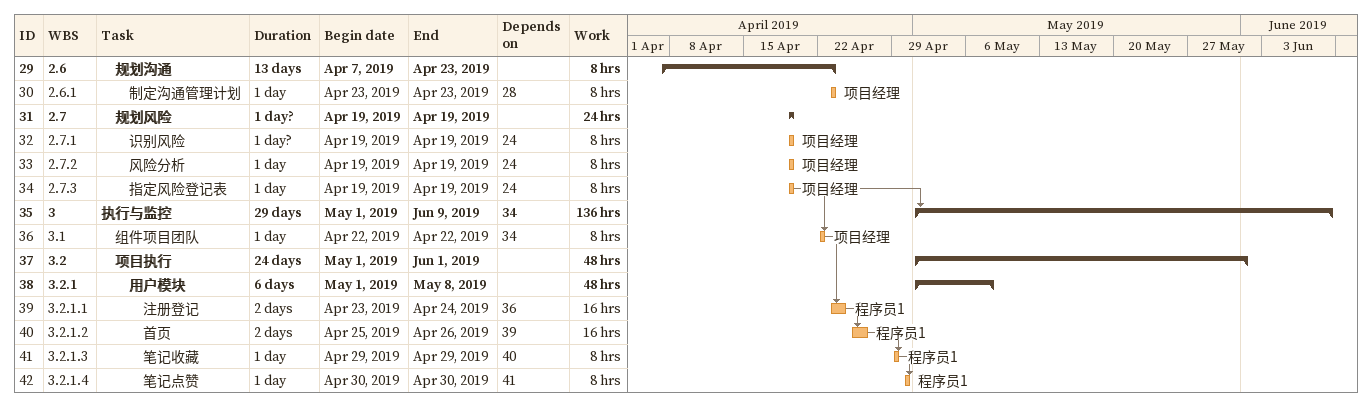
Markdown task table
| ID | WBS | Task | Duration | Start | Finish | Predecessors | Resources | Work (h) |
|---|---|---|---|---|---|---|---|---|
| 29 | 2.6 | **规划沟通** | 13d | 2019-04-07 | 2019-04-23 |  |  | 8 |
| 30 | 2.6.1 | 制定沟通管理计划 | 1d | 2019-04-23 | 2019-04-23 | 28 | 项目经理 | 8 |
| 31 | 2.7 | **规划风险** | 1d? | 2019-04-19 | 2019-04-19 |  |  | 24 |
| 32 | 2.7.1 | 识别风险 | 1d? | 2019-04-19 | 2019-04-19 | 24 | 项目经理 | 8 |
| 33 | 2.7.2 | 风险分析 | 1d | 2019-04-19 | 2019-04-19 | 24 | 项目经理 | 8 |
| 34 | 2.7.3 | 指定风险登记表 | 1d | 2019-04-19 | 2019-04-19 | 24 | 项目经理 | 8 |
| 35 | 3 | **执行与监控** | 29d | 2019-05-01 | 2019-06-09 | 34 |  | 136 |
| 36 | 3.1 | 组件项目团队 | 1d | 2019-04-22 | 2019-04-22 | 34 | 项目经理 | 8 |
| 37 | 3.2 | **项目执行** | 24d | 2019-05-01 | 2019-06-01 |  |  | 48 |
| 38 | 3.2.1 | **用户模块** | 6d | 2019-05-01 | 2019-05-08 |  |  | 48 |
| 39 | 3.2.1.1 | 注册登记 | 2d | 2019-04-23 | 2019-04-24 | 36 | 程序员1 | 16 |
| 40 | 3.2.1.2 | 首页 | 2d | 2019-04-25 | 2019-04-26 | 39 | 程序员1 | 16 |
| 41 | 3.2.1.3 | 笔记收藏 | 1d | 2019-04-29 | 2019-04-29 | 40 | 程序员1 | 8 |
| 42 | 3.2.1.4 | 笔记点赞 | 1d | 2019-04-30 | 2019-04-30 | 41 | 程序员1 | 8 |
